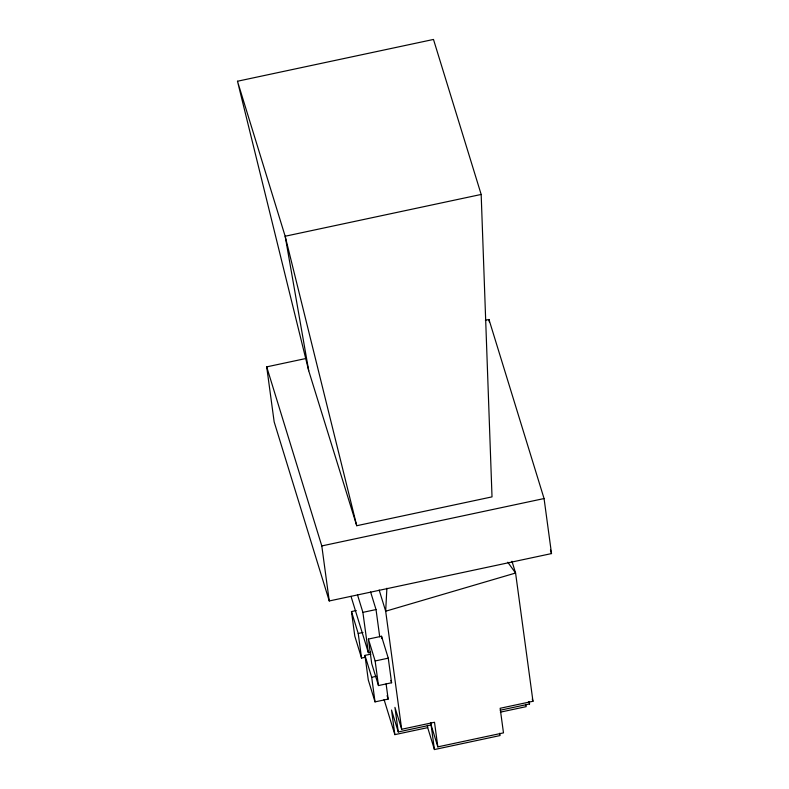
<?xml version="1.0" encoding="UTF-8"?>
<svg xmlns="http://www.w3.org/2000/svg" width="789" height="789" viewBox="0 0 789 789"><rect width="100%" height="100%" fill="white"/><g stroke="black" fill="none" stroke-linecap="round" stroke-linejoin="round"><path stroke-width="1.18" d="M386.886 588.239L385.673 611.209L401.68 729.263L434.502 722.27L437.836 746.867L503.481 732.873L500.147 708.275L532.969 701.273L515.582 573.031L511.962 561.265M237.479 81.237L433.486 39.45L481.172 194.449L492.02 496.873L356.736 525.721L308.726 370.781L237.479 81.237L285.164 236.236L356.736 525.721M481.172 194.449L285.164 236.236L308.726 370.781M485.373 320.255L488.973 319.486L544.065 498.549L551.521 553.582L329.25 600.962L274.168 421.898L266.702 366.865L305.156 358.67M266.702 366.865L321.794 545.929L544.065 498.549M365.129 657.306L361.549 658.075L354.813 636.161L351.48 611.564L356.253 610.548M357.476 594.758L362.891 612.363L376.028 609.562L379.726 636.851M351.48 611.564L358.216 633.478L362.989 632.462M368.394 639.06L381.531 636.259L388.267 658.164L391.6 682.761L378.473 685.562L371.727 663.648L368.394 639.06L375.14 660.965L378.473 685.562M351.026 596.366L368.364 652.7L370.751 652.187M386.097 683.866L388.158 699.093L375.031 701.885L368.285 679.98L364.952 655.383L370.929 654.111M375.14 660.965L388.267 658.164M364.952 655.383L371.698 677.297L376.471 676.272M499.753 733.218L500.068 735.555L434.423 749.55L427.687 727.645L394.865 734.638L391.531 710.041L398.267 731.955L431.09 724.953L437.836 746.867M500.256 710.208L529.557 703.966L529.241 701.618M500.364 712.151L526.155 706.648L525.839 704.311M507.771 562.232L515.582 573.031L385.673 611.209L379.154 590.034M550.436 550.041L551.521 553.582M532.259 698.975L532.969 701.273M528.847 701.658L529.557 703.966M370.603 591.957L376.028 609.562M390.89 680.453L391.6 682.761M401.68 729.263L394.934 707.358L398.267 731.955M387.093 695.632L388.158 699.093M384.075 699.587L394.865 734.638M488.973 319.486L489.298 321.882M430.774 722.616L434.423 749.55M427.372 725.298L427.687 727.645M381.531 636.259L381.846 638.597M362.891 612.363L368.364 652.7M371.698 677.297L375.031 701.885M358.216 633.478L361.549 658.075M321.794 545.929L329.25 600.962"/></g></svg>
